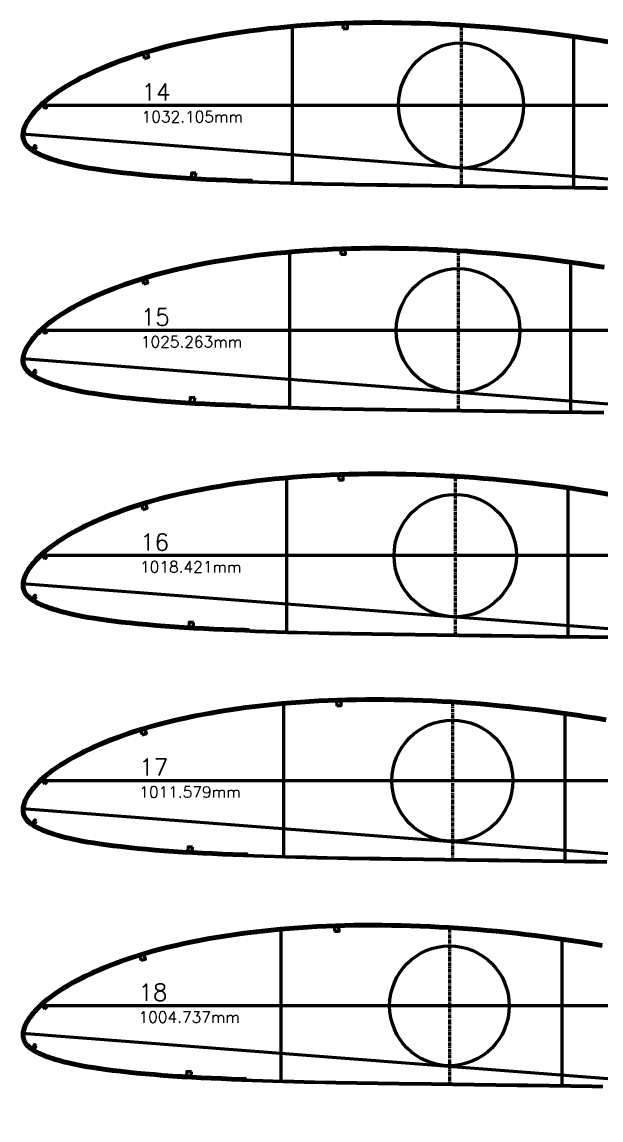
# Model space of a CAD drawing. Header units: metres. Extents: x -3 to 1074, y -15727 to -22.
# Drawn here: x -3 to 511, y -3801 to -2826 of the extents above; entities that cross this region are included whole.
import ezdxf
from ezdxf.enums import TextEntityAlignment as Align

# ---------------------------------------------------------------- set-up
doc = ezdxf.new("R2010")
doc.units = ezdxf.units.M
doc.linetypes.add('CENTER', pattern=[5.08, 3.175, -0.635, 0.635, -0.635])
for name, color, linetype, lineweight in [('FoilLayer', 7, 'Continuous', 50), ('StringerLayer', 7, 'Continuous', 50), ('SubLayer', 7, 'Continuous', 50), ('TextLayer', 7, 'Continuous', 50)]:
    doc.layers.add(name, color=color, linetype=linetype, lineweight=lineweight)
doc.styles.add('MSゴシック', font='romans')

msp = doc.modelspace()

# ---------------------------------------------------------------- linework, layer by layer
at = {"layer": 'FoilLayer'}
for points in [[(517.81, -2842.82), (509.03, -2841.41), (500.26, -2840.06), (491.48, -2838.76), (482.72, -2837.52), (473.96, -2836.34), (465.21, -2835.22), (456.46, -2834.16), (447.72, -2833.17), (438.97, -2832.23), (430.23, -2831.36), (421.49, -2830.56), (412.76, -2829.81), (404.02, -2829.14), (395.28, -2828.52), (386.53, -2827.97), (377.78, -2827.47), (369.04, -2827.04), (360.32, -2826.67), (351.6, -2826.37), (342.89, -2826.13), (334.2, -2825.96), (325.54, -2825.84), (316.91, -2825.8), (308.33, -2825.81), (299.8, -2825.9), (291.33, -2826.07), (282.88, -2826.33), (274.44, -2826.67), (266.01, -2827.08), (257.6, -2827.57), (249.21, -2828.13), (240.85, -2828.78), (232.52, -2829.49), (224.23, -2830.28), (215.99, -2831.15), (207.8, -2832.1), (199.67, -2833.13), (191.59, -2834.24), (183.58, -2835.42), (175.64, -2836.7), (167.76, -2838.06), (159.94, -2839.51), (152.21, -2841.01), (144.62, -2842.57), (137.18, -2844.21), (129.89, -2845.93), (122.74, -2847.73), (115.74, -2849.62), (108.88, -2851.6), (102.17, -2853.65), (95.62, -2855.77), (89.26, -2857.95), (83.09, -2860.18), (77.13, -2862.46), (71.4, -2864.76), (65.93, -2867.05), (60.74, -2869.34), (55.85, -2871.61), (51.25, -2873.86), (46.94, -2876.08), (42.9, -2878.26), (39.14, -2880.39), (35.64, -2882.47), (32.39, -2884.48), (29.38, -2886.44), (26.59, -2888.34), (24.01, -2890.19), (21.62, -2891.99), (19.41, -2893.74), (17.36, -2895.44), (15.45, -2897.09), (13.68, -2898.69), (12.04, -2900.25), (10.52, -2901.76), (9.11, -2903.24), (7.8, -2904.68), (6.58, -2906.08), (5.46, -2907.45), (4.41, -2908.79), (3.45, -2910.1), (2.56, -2911.39), (1.73, -2912.64), (0.96, -2913.86), (0.27, -2915.07), (-0.34, -2916.26), (-0.9, -2917.43), (-1.42, -2918.57), (-1.86, -2919.7), (-2.22, -2920.83), (-2.52, -2921.93), (-2.76, -2923.02), (-2.95, -2924.09), (-3.08, -2925.14), (-3.14, -2926.18), (-3.14, -2927.24), (-3.05, -2928.3), (-2.86, -2929.37), (-2.58, -2930.44), (-2.21, -2931.5), (-1.75, -2932.55), (-1.2, -2933.58), (-0.55, -2934.58), (0.19, -2935.56), (1.01, -2936.52), (1.92, -2937.45), (2.91, -2938.35), (3.98, -2939.23), (5.13, -2940.09), (6.37, -2940.92), (7.7, -2941.72), (9.12, -2942.51), (10.63, -2943.28), (12.24, -2944.04), (13.95, -2944.81), (15.77, -2945.58), (17.71, -2946.35), (19.78, -2947.13), (21.99, -2947.92), (24.36, -2948.7), (26.91, -2949.49), (29.65, -2950.28), (32.61, -2951.09), (35.81, -2951.92), (39.26, -2952.76), (43, -2953.62), (47.05, -2954.47), (51.44, -2955.32), (56.22, -2956.16), (61.41, -2957), (67.03, -2957.86), (73.06, -2958.72), (79.5, -2959.57), (86.36, -2960.38), (93.62, -2961.17), (101.24, -2961.94), (109.17, -2962.7), (117.33, -2963.42), (125.65, -2964.11), (134.11, -2964.73), (142.72, -2965.28), (151.52, -2965.78), (160.48, -2966.24), (169.57, -2966.68), (178.77, -2967.08), (188.09, -2967.46), (197.5, -2967.82), (206.96, -2968.17), (216.42, -2968.51), (225.87, -2968.82), (235.35, -2969.1), (244.88, -2969.35), (254.45, -2969.59), (264.04, -2969.82), (273.62, -2970.03), (283.19, -2970.22), (292.78, -2970.39), (302.41, -2970.53), (312.09, -2970.67), (321.79, -2970.81), (331.51, -2970.96), (341.24, -2971.1), (350.99, -2971.24), (360.77, -2971.37), (370.56, -2971.5), (380.35, -2971.64), (390.14, -2971.78), (399.93, -2971.92), (409.71, -2972.06), (419.49, -2972.19), (429.27, -2972.32), (439.06, -2972.45), (448.85, -2972.59), (458.64, -2972.73), (468.43, -2972.87), (478.21, -2973), (488, -2973.13), (497.78, -2973.25), (507.56, -2973.38), (517.32, -2973.51)], [(517.57, -2844.31), (508.8, -2842.89), (500.04, -2841.54), (491.27, -2840.24), (482.52, -2839), (473.77, -2837.82), (465.03, -2836.71), (456.29, -2835.65), (447.56, -2834.66), (438.82, -2833.73), (430.09, -2832.86), (421.37, -2832.05), (412.64, -2831.31), (403.92, -2830.63), (395.18, -2830.02), (386.44, -2829.46), (377.71, -2828.97), (368.98, -2828.54), (360.26, -2828.17), (351.56, -2827.87), (342.86, -2827.63), (334.18, -2827.46), (325.53, -2827.34), (316.91, -2827.3), (308.34, -2827.31), (299.83, -2827.4), (291.37, -2827.57), (282.94, -2827.83), (274.51, -2828.17), (266.09, -2828.58), (257.7, -2829.07), (249.33, -2829.63), (240.98, -2830.27), (232.66, -2830.99), (224.39, -2831.78), (216.16, -2832.64), (207.99, -2833.59), (199.87, -2834.62), (191.81, -2835.72), (183.82, -2836.9), (175.9, -2838.18), (168.03, -2839.54), (160.22, -2840.98), (152.51, -2842.48), (144.94, -2844.04), (137.52, -2845.67), (130.26, -2847.38), (123.14, -2849.18), (116.16, -2851.07), (109.32, -2853.03), (102.63, -2855.08), (96.11, -2857.19), (89.77, -2859.36), (83.62, -2861.58), (77.69, -2863.85), (71.98, -2866.14), (66.54, -2868.43), (61.38, -2870.7), (56.51, -2872.96), (51.93, -2875.19), (47.65, -2877.4), (43.64, -2879.56), (39.91, -2881.68), (36.43, -2883.74), (33.21, -2885.74), (30.22, -2887.68), (27.46, -2889.56), (24.91, -2891.38), (22.55, -2893.16), (20.37, -2894.9), (18.34, -2896.58), (16.46, -2898.2), (14.71, -2899.78), (13.1, -2901.31), (11.6, -2902.8), (10.22, -2904.25), (8.93, -2905.66), (7.74, -2907.04), (6.64, -2908.38), (5.62, -2909.68), (4.68, -2910.96), (3.81, -2912.22), (3, -2913.44), (2.26, -2914.6), (1.61, -2915.75), (1.01, -2916.91), (0.47, -2918.05), (-0.02, -2919.12), (-0.43, -2920.16), (-0.77, -2921.22), (-1.05, -2922.27), (-1.29, -2923.28), (-1.46, -2924.27), (-1.58, -2925.26), (-1.64, -2926.18), (-1.65, -2927.11), (-1.57, -2928.04), (-1.41, -2928.99), (-1.16, -2929.94), (-0.84, -2930.89), (-0.43, -2931.84), (0.06, -2932.76), (0.65, -2933.68), (1.32, -2934.58), (2.09, -2935.47), (2.93, -2936.34), (3.86, -2937.19), (4.87, -2938.03), (5.96, -2938.84), (7.14, -2939.63), (8.42, -2940.41), (9.8, -2941.17), (11.27, -2941.92), (12.85, -2942.67), (14.53, -2943.43), (16.33, -2944.18), (18.24, -2944.95), (20.28, -2945.72), (22.46, -2946.5), (24.8, -2947.27), (27.33, -2948.05), (30.05, -2948.83), (32.99, -2949.64), (36.16, -2950.46), (39.59, -2951.3), (43.3, -2952.15), (47.33, -2953), (51.7, -2953.84), (56.46, -2954.68), (61.64, -2955.52), (67.24, -2956.38), (73.25, -2957.24), (79.68, -2958.08), (86.52, -2958.89), (93.77, -2959.68), (101.39, -2960.45), (109.31, -2961.2), (117.45, -2961.93), (125.76, -2962.61), (134.2, -2963.23), (142.81, -2963.78), (151.6, -2964.28), (160.55, -2964.74), (169.63, -2965.18), (178.83, -2965.58), (188.15, -2965.96), (197.56, -2966.32), (200.72, -2966.44), (200.68, -2967.49), (206.97, -2967.72), (216.43, -2968.06), (225.89, -2968.37), (235.37, -2968.65), (244.89, -2968.9), (254.46, -2969.14), (264.05, -2969.37), (273.63, -2969.58), (283.2, -2969.77), (292.78, -2969.94), (302.42, -2970.08), (312.09, -2970.22), (321.79, -2970.36), (331.51, -2970.51), (341.24, -2970.65), (351, -2970.79), (360.78, -2970.92), (370.56, -2971.05), (380.35, -2971.19), (390.14, -2971.33), (399.93, -2971.47), (409.71, -2971.61), (419.49, -2971.74), (429.28, -2971.87), (439.07, -2972), (448.86, -2972.14), (458.65, -2972.28), (468.44, -2972.42), (478.22, -2972.55), (488.01, -2972.68), (497.79, -2972.8), (507.57, -2972.93), (517.33, -2973.06)], [(514.37, -3043.2), (505.66, -3041.8), (496.94, -3040.45), (488.23, -3039.16), (479.52, -3037.93), (470.82, -3036.76), (462.13, -3035.65), (453.43, -3034.6), (444.75, -3033.61), (436.06, -3032.68), (427.38, -3031.82), (418.7, -3031.02), (410.02, -3030.28), (401.34, -3029.61), (392.66, -3028.99), (383.97, -3028.44), (375.28, -3027.95), (366.6, -3027.52), (357.93, -3027.16), (349.27, -3026.86), (340.62, -3026.62), (331.99, -3026.45), (323.38, -3026.34), (314.81, -3026.29), (306.28, -3026.3), (297.82, -3026.39), (289.4, -3026.56), (281, -3026.82), (272.62, -3027.16), (264.24, -3027.57), (255.89, -3028.05), (247.56, -3028.61), (239.25, -3029.25), (230.98, -3029.96), (222.75, -3030.75), (214.56, -3031.61), (206.42, -3032.55), (198.34, -3033.57), (190.32, -3034.67), (182.36, -3035.85), (174.48, -3037.12), (166.65, -3038.47), (158.88, -3039.91), (151.2, -3041.4), (143.66, -3042.95), (136.27, -3044.58), (129.03, -3046.29), (121.93, -3048.08), (114.97, -3049.96), (108.16, -3051.92), (101.49, -3053.96), (94.99, -3056.06), (88.67, -3058.22), (82.54, -3060.45), (76.62, -3062.71), (70.93, -3064.99), (65.5, -3067.27), (60.34, -3069.54), (55.48, -3071.8), (50.91, -3074.03), (46.62, -3076.24), (42.62, -3078.4), (38.88, -3080.52), (35.41, -3082.58), (32.18, -3084.59), (29.18, -3086.53), (26.41, -3088.42), (23.85, -3090.25), (21.48, -3092.04), (19.28, -3093.78), (17.24, -3095.47), (15.35, -3097.11), (13.59, -3098.7), (11.96, -3100.25), (10.45, -3101.75), (9.05, -3103.22), (7.74, -3104.65), (6.54, -3106.04), (5.42, -3107.4), (4.38, -3108.73), (3.42, -3110.04), (2.54, -3111.31), (1.72, -3112.55), (0.95, -3113.77), (0.27, -3114.97), (-0.34, -3116.15), (-0.89, -3117.31), (-1.41, -3118.45), (-1.85, -3119.57), (-2.2, -3120.69), (-2.5, -3121.79), (-2.74, -3122.87), (-2.93, -3123.93), (-3.06, -3124.97), (-3.12, -3126.01), (-3.12, -3127.06), (-3.03, -3128.11), (-2.84, -3129.18), (-2.56, -3130.24), (-2.2, -3131.29), (-1.74, -3132.33), (-1.19, -3133.35), (-0.55, -3134.35), (0.19, -3135.33), (1.01, -3136.27), (1.91, -3137.2), (2.89, -3138.1), (3.95, -3138.97), (5.09, -3139.82), (6.33, -3140.65), (7.65, -3141.45), (9.06, -3142.22), (10.56, -3142.99), (12.16, -3143.75), (13.86, -3144.51), (15.66, -3145.27), (17.59, -3146.04), (19.64, -3146.82), (21.84, -3147.6), (24.2, -3148.38), (26.73, -3149.16), (29.46, -3149.95), (32.39, -3150.75), (35.57, -3151.57), (39, -3152.41), (42.71, -3153.26), (46.73, -3154.11), (51.1, -3154.95), (55.85, -3155.78), (61.01, -3156.63), (66.58, -3157.48), (72.57, -3158.33), (78.98, -3159.17), (85.79, -3159.98), (93, -3160.77), (100.57, -3161.53), (108.45, -3162.28), (116.55, -3163), (124.81, -3163.68), (133.22, -3164.3), (141.78, -3164.84), (150.52, -3165.34), (159.42, -3165.8), (168.44, -3166.24), (177.59, -3166.63), (186.85, -3167.01), (196.19, -3167.37), (205.58, -3167.72), (214.98, -3168.06), (224.38, -3168.37), (233.79, -3168.64), (243.26, -3168.89), (252.77, -3169.13), (262.29, -3169.35), (271.81, -3169.57), (281.31, -3169.76), (290.84, -3169.92), (300.4, -3170.06), (310.02, -3170.2), (319.65, -3170.34), (329.31, -3170.49), (338.98, -3170.63), (348.67, -3170.76), (358.38, -3170.89), (368.1, -3171.02), (377.82, -3171.16), (387.55, -3171.3), (397.27, -3171.45), (406.99, -3171.59), (416.71, -3171.72), (426.43, -3171.84), (436.15, -3171.97), (445.88, -3172.1), (455.6, -3172.25), (465.33, -3172.38), (475.04, -3172.52), (484.77, -3172.64), (494.48, -3172.76), (504.19, -3172.89), (513.89, -3173.02)], [(514.13, -3044.68), (505.43, -3043.28), (496.72, -3041.94), (488.02, -3040.65), (479.32, -3039.42), (470.63, -3038.25), (461.95, -3037.14), (453.26, -3036.09), (444.59, -3035.1), (435.91, -3034.18), (427.24, -3033.31), (418.57, -3032.51), (409.91, -3031.78), (401.24, -3031.1), (392.56, -3030.49), (383.88, -3029.94), (375.2, -3029.45), (366.53, -3029.02), (357.87, -3028.66), (349.23, -3028.36), (340.59, -3028.12), (331.97, -3027.95), (323.37, -3027.84), (314.81, -3027.79), (306.3, -3027.8), (297.85, -3027.89), (289.44, -3028.06), (281.06, -3028.32), (272.69, -3028.65), (264.33, -3029.06), (255.99, -3029.55), (247.67, -3030.11), (239.38, -3030.74), (231.12, -3031.45), (222.9, -3032.24), (214.73, -3033.1), (206.61, -3034.04), (198.55, -3035.06), (190.54, -3036.16), (182.6, -3037.33), (174.73, -3038.6), (166.92, -3039.95), (159.16, -3041.38), (151.5, -3042.87), (143.98, -3044.42), (136.61, -3046.04), (129.39, -3047.74), (122.32, -3049.53), (115.39, -3051.4), (108.6, -3053.35), (101.95, -3055.38), (95.47, -3057.48), (89.18, -3059.63), (83.07, -3061.85), (77.18, -3064.1), (71.51, -3066.37), (66.1, -3068.65), (60.97, -3070.91), (56.14, -3073.15), (51.59, -3075.36), (47.34, -3077.55), (43.36, -3079.71), (39.65, -3081.81), (36.2, -3083.86), (32.99, -3085.84), (30.03, -3087.77), (27.29, -3089.63), (24.75, -3091.45), (22.41, -3093.22), (20.24, -3094.94), (18.22, -3096.61), (16.36, -3098.22), (14.62, -3099.79), (13.02, -3101.31), (11.53, -3102.79), (10.16, -3104.23), (8.88, -3105.63), (7.7, -3107), (6.6, -3108.33), (5.59, -3109.62), (4.66, -3110.89), (3.79, -3112.14), (2.99, -3113.35), (2.26, -3114.51), (1.61, -3115.65), (1.02, -3116.8), (0.47, -3117.93), (-0.01, -3119), (-0.42, -3120.03), (-0.75, -3121.08), (-1.04, -3122.12), (-1.27, -3123.13), (-1.44, -3124.11), (-1.56, -3125.09), (-1.62, -3126), (-1.62, -3126.93), (-1.55, -3127.86), (-1.39, -3128.8), (-1.15, -3129.74), (-0.82, -3130.69), (-0.42, -3131.62), (0.07, -3132.54), (0.65, -3133.45), (1.32, -3134.34), (2.08, -3135.23), (2.92, -3136.09), (3.84, -3136.94), (4.84, -3137.77), (5.93, -3138.58), (7.1, -3139.36), (8.37, -3140.13), (9.74, -3140.89), (11.2, -3141.64), (12.77, -3142.38), (14.44, -3143.13), (16.22, -3143.88), (18.12, -3144.64), (20.15, -3145.41), (22.31, -3146.18), (24.64, -3146.95), (27.15, -3147.72), (29.85, -3148.5), (32.77, -3149.3), (35.92, -3150.12), (39.33, -3150.95), (43.02, -3151.79), (47.02, -3152.63), (51.36, -3153.47), (56.09, -3154.3), (61.23, -3155.14), (66.79, -3155.99), (72.77, -3156.85), (79.15, -3157.68), (85.95, -3158.49), (93.15, -3159.27), (100.71, -3160.04), (108.58, -3160.79), (116.67, -3161.51), (124.92, -3162.18), (133.31, -3162.8), (141.86, -3163.35), (150.59, -3163.84), (159.49, -3164.31), (168.51, -3164.74), (177.65, -3165.14), (186.9, -3165.51), (196.25, -3165.87), (199.39, -3165.99), (199.35, -3167.04), (205.6, -3167.27), (215, -3167.61), (224.39, -3167.92), (233.81, -3168.19), (243.27, -3168.44), (252.78, -3168.68), (262.3, -3168.9), (271.82, -3169.12), (281.32, -3169.31), (290.84, -3169.47), (300.41, -3169.61), (310.02, -3169.75), (319.66, -3169.89), (329.32, -3170.04), (338.98, -3170.18), (348.67, -3170.32), (358.39, -3170.44), (368.11, -3170.57), (377.83, -3170.71), (387.56, -3170.85), (397.28, -3171), (407, -3171.14), (416.71, -3171.27), (426.43, -3171.39), (436.16, -3171.52), (445.88, -3171.66), (455.61, -3171.8), (465.33, -3171.93), (475.05, -3172.07), (484.77, -3172.19), (494.49, -3172.31), (504.2, -3172.44), (513.9, -3172.57)], [(519.6, -3245.03), (510.94, -3243.58), (502.28, -3242.19), (493.62, -3240.85), (484.97, -3239.57), (476.32, -3238.34), (467.68, -3237.18), (459.04, -3236.08), (450.41, -3235.04), (441.78, -3234.05), (433.15, -3233.13), (424.53, -3232.27), (415.91, -3231.48), (407.29, -3230.74), (398.66, -3230.08), (390.04, -3229.47), (381.4, -3228.92), (372.77, -3228.43), (364.15, -3228.01), (355.54, -3227.64), (346.94, -3227.35), (338.35, -3227.11), (329.77, -3226.94), (321.22, -3226.83), (312.7, -3226.78), (304.24, -3226.8), (295.83, -3226.89), (287.46, -3227.05), (279.13, -3227.31), (270.8, -3227.64), (262.48, -3228.05), (254.18, -3228.53), (245.91, -3229.09), (237.66, -3229.72), (229.44, -3230.43), (221.26, -3231.21), (213.13, -3232.07), (205.05, -3233), (197.02, -3234.02), (189.05, -3235.11), (181.15, -3236.28), (173.31, -3237.54), (165.54, -3238.88), (157.82, -3240.31), (150.19, -3241.79), (142.7, -3243.33), (135.36, -3244.95), (128.17, -3246.65), (121.12, -3248.43), (114.21, -3250.29), (107.44, -3252.24), (100.82, -3254.26), (94.35, -3256.35), (88.07, -3258.5), (81.99, -3260.71), (76.11, -3262.96), (70.45, -3265.22), (65.06, -3267.49), (59.94, -3269.75), (55.11, -3271.99), (50.57, -3274.2), (46.31, -3276.39), (42.33, -3278.55), (38.62, -3280.65), (35.17, -3282.7), (31.96, -3284.69), (28.99, -3286.62), (26.24, -3288.49), (23.69, -3290.32), (21.34, -3292.1), (19.15, -3293.82), (17.13, -3295.5), (15.25, -3297.13), (13.5, -3298.71), (11.88, -3300.25), (10.38, -3301.74), (8.98, -3303.2), (7.69, -3304.62), (6.5, -3306), (5.38, -3307.36), (4.35, -3308.68), (3.4, -3309.97), (2.52, -3311.24), (1.71, -3312.47), (0.95, -3313.68), (0.27, -3314.87), (-0.33, -3316.05), (-0.89, -3317.2), (-1.4, -3318.33), (-1.83, -3319.44), (-2.19, -3320.55), (-2.48, -3321.64), (-2.73, -3322.71), (-2.91, -3323.77), (-3.04, -3324.81), (-3.1, -3325.83), (-3.1, -3326.88), (-3.01, -3327.93), (-2.82, -3328.98), (-2.55, -3330.03), (-2.18, -3331.08), (-1.73, -3332.11), (-1.18, -3333.13), (-0.54, -3334.12), (0.19, -3335.09), (1, -3336.03), (1.9, -3336.95), (2.87, -3337.84), (3.92, -3338.71), (5.06, -3339.56), (6.28, -3340.37), (7.59, -3341.17), (8.99, -3341.94), (10.49, -3342.7), (12.07, -3343.46), (13.76, -3344.21), (15.56, -3344.97), (17.47, -3345.74), (19.51, -3346.51), (21.7, -3347.28), (24.04, -3348.06), (26.55, -3348.83), (29.26, -3349.61), (32.18, -3350.41), (35.33, -3351.23), (38.74, -3352.06), (42.43, -3352.91), (46.42, -3353.75), (50.76, -3354.58), (55.48, -3355.41), (60.6, -3356.25), (66.14, -3357.1), (72.09, -3357.94), (78.45, -3358.78), (85.22, -3359.58), (92.38, -3360.36), (99.9, -3361.12), (107.73, -3361.86), (115.77, -3362.58), (123.98, -3363.26), (132.33, -3363.87), (140.83, -3364.41), (149.51, -3364.9), (158.35, -3365.36), (167.32, -3365.79), (176.4, -3366.19), (185.6, -3366.56), (194.88, -3366.92), (204.21, -3367.27), (213.55, -3367.6), (222.88, -3367.91), (232.23, -3368.18), (241.64, -3368.43), (251.08, -3368.66), (260.54, -3368.89), (269.99, -3369.1), (279.43, -3369.29), (288.9, -3369.45), (298.4, -3369.6), (307.95, -3369.73), (317.52, -3369.87), (327.11, -3370.02), (336.71, -3370.16), (346.34, -3370.29), (355.99, -3370.42), (365.64, -3370.55), (375.3, -3370.69), (384.96, -3370.83), (394.62, -3370.97), (404.27, -3371.11), (413.92, -3371.24), (423.58, -3371.36), (433.24, -3371.49), (442.9, -3371.62), (452.56, -3371.76), (462.22, -3371.9), (471.87, -3372.03), (481.53, -3372.16), (491.18, -3372.28), (500.83, -3372.4), (510.46, -3372.53), (520.09, -3372.67)], [(519.35, -3246.51), (510.7, -3245.06), (502.05, -3243.67), (493.4, -3242.33), (484.76, -3241.05), (476.12, -3239.83), (467.49, -3238.67), (458.86, -3237.57), (450.24, -3236.53), (441.62, -3235.54), (433, -3234.63), (424.39, -3233.77), (415.78, -3232.97), (407.17, -3232.24), (398.56, -3231.57), (389.94, -3230.96), (381.32, -3230.42), (372.7, -3229.93), (364.09, -3229.51), (355.49, -3229.14), (346.9, -3228.84), (338.32, -3228.61), (329.75, -3228.44), (321.21, -3228.33), (312.71, -3228.28), (304.26, -3228.3), (295.86, -3228.39), (287.51, -3228.55), (279.19, -3228.81), (270.87, -3229.14), (262.57, -3229.55), (254.28, -3230.03), (246.02, -3230.58), (237.78, -3231.21), (229.58, -3231.92), (221.42, -3232.7), (213.3, -3233.56), (205.23, -3234.49), (197.22, -3235.5), (189.27, -3236.59), (181.38, -3237.76), (173.57, -3239.02), (165.81, -3240.36), (158.1, -3241.78), (150.49, -3243.26), (143.02, -3244.8), (135.7, -3246.41), (128.53, -3248.1), (121.51, -3249.88), (114.62, -3251.73), (107.88, -3253.67), (101.28, -3255.69), (94.84, -3257.77), (88.59, -3259.91), (82.52, -3262.11), (76.66, -3264.35), (71.04, -3266.61), (65.66, -3268.86), (60.57, -3271.11), (55.77, -3273.33), (51.25, -3275.54), (47.03, -3277.71), (43.07, -3279.85), (39.39, -3281.94), (35.96, -3283.97), (32.78, -3285.95), (29.83, -3287.86), (27.11, -3289.71), (24.59, -3291.51), (22.27, -3293.27), (20.11, -3294.98), (18.11, -3296.64), (16.25, -3298.24), (14.53, -3299.8), (12.94, -3301.31), (11.46, -3302.78), (10.09, -3304.21), (8.83, -3305.6), (7.65, -3306.96), (6.57, -3308.28), (5.56, -3309.56), (4.64, -3310.82), (3.78, -3312.07), (2.98, -3313.27), (2.25, -3314.42), (1.6, -3315.55), (1.02, -3316.69), (0.48, -3317.82), (0, -3318.87), (-0.4, -3319.9), (-0.74, -3320.94), (-1.02, -3321.97), (-1.25, -3322.98), (-1.42, -3323.95), (-1.54, -3324.92), (-1.6, -3325.83), (-1.6, -3326.75), (-1.53, -3327.67), (-1.37, -3328.6), (-1.13, -3329.54), (-0.81, -3330.48), (-0.41, -3331.41), (0.08, -3332.32), (0.65, -3333.22), (1.32, -3334.11), (2.07, -3334.98), (2.91, -3335.84), (3.82, -3336.69), (4.82, -3337.51), (5.89, -3338.31), (7.06, -3339.09), (8.32, -3339.86), (9.68, -3340.61), (11.13, -3341.35), (12.69, -3342.09), (14.35, -3342.83), (16.12, -3343.58), (18, -3344.33), (20.02, -3345.1), (22.17, -3345.86), (24.48, -3346.62), (26.97, -3347.39), (29.66, -3348.17), (32.56, -3348.96), (35.69, -3349.77), (39.07, -3350.6), (42.73, -3351.44), (46.71, -3352.27), (51.02, -3353.1), (55.72, -3353.93), (60.83, -3354.77), (66.35, -3355.61), (72.28, -3356.46), (78.63, -3357.29), (85.38, -3358.09), (92.53, -3358.87), (100.04, -3359.63), (107.86, -3360.37), (115.89, -3361.09), (124.09, -3361.76), (132.43, -3362.37), (140.92, -3362.91), (149.59, -3363.41), (158.43, -3363.87), (167.38, -3364.3), (176.46, -3364.69), (185.66, -3365.06), (194.94, -3365.42), (198.06, -3365.54), (198.02, -3366.59), (204.23, -3366.82), (213.56, -3367.15), (222.89, -3367.46), (232.25, -3367.73), (241.65, -3367.98), (251.09, -3368.21), (260.55, -3368.44), (270, -3368.65), (279.44, -3368.84), (288.9, -3369), (298.41, -3369.15), (307.96, -3369.28), (317.53, -3369.42), (327.12, -3369.57), (336.72, -3369.71), (346.35, -3369.84), (355.99, -3369.97), (365.65, -3370.1), (375.31, -3370.24), (384.97, -3370.38), (394.63, -3370.52), (404.28, -3370.66), (413.93, -3370.79), (423.59, -3370.91), (433.25, -3371.04), (442.91, -3371.17), (452.57, -3371.31), (462.23, -3371.45), (471.88, -3371.58), (481.54, -3371.71), (491.19, -3371.83), (500.84, -3371.95), (510.47, -3372.08), (520.09, -3372.22)], [(516.11, -3445.4), (507.51, -3443.96), (498.91, -3442.58), (490.31, -3441.25), (481.71, -3439.97), (473.12, -3438.76), (464.54, -3437.6), (455.96, -3436.51), (447.38, -3435.47), (438.81, -3434.5), (430.24, -3433.58), (421.68, -3432.73), (413.11, -3431.94), (404.55, -3431.21), (395.99, -3430.55), (387.42, -3429.94), (378.84, -3429.4), (370.27, -3428.91), (361.7, -3428.49), (353.15, -3428.13), (344.61, -3427.83), (336.07, -3427.6), (327.56, -3427.43), (319.06, -3427.32), (310.6, -3427.27), (302.2, -3427.29), (293.84, -3427.38), (285.53, -3427.54), (277.25, -3427.8), (268.98, -3428.13), (260.72, -3428.53), (252.47, -3429.01), (244.25, -3429.56), (236.06, -3430.19), (227.9, -3430.89), (219.77, -3431.67), (211.7, -3432.52), (203.67, -3433.45), (195.69, -3434.46), (187.78, -3435.54), (179.93, -3436.71), (172.15, -3437.96), (164.42, -3439.3), (156.76, -3440.71), (149.18, -3442.18), (141.74, -3443.72), (134.45, -3445.32), (127.31, -3447.01), (120.3, -3448.77), (113.44, -3450.63), (106.72, -3452.56), (100.14, -3454.57), (93.72, -3456.65), (87.48, -3458.78), (81.44, -3460.97), (75.6, -3463.21), (69.98, -3465.46), (64.62, -3467.71), (59.54, -3469.95), (54.74, -3472.17), (50.23, -3474.38), (46, -3476.55), (42.05, -3478.69), (38.36, -3480.78), (34.93, -3482.82), (31.75, -3484.79), (28.79, -3486.71), (26.06, -3488.57), (23.53, -3490.38), (21.19, -3492.15), (19.02, -3493.87), (17.01, -3495.53), (15.14, -3497.15), (13.41, -3498.72), (11.8, -3500.24), (10.31, -3501.73), (8.92, -3503.18), (7.64, -3504.59), (6.45, -3505.96), (5.35, -3507.31), (4.32, -3508.62), (3.38, -3509.9), (2.51, -3511.16), (1.7, -3512.39), (0.94, -3513.58), (0.27, -3514.77), (-0.33, -3515.94), (-0.88, -3517.08), (-1.39, -3518.2), (-1.82, -3519.31), (-2.17, -3520.41), (-2.47, -3521.5), (-2.71, -3522.56), (-2.89, -3523.61), (-3.02, -3524.64), (-3.08, -3525.66), (-3.08, -3526.69), (-2.99, -3527.74), (-2.8, -3528.79), (-2.53, -3529.83), (-2.17, -3530.87), (-1.72, -3531.9), (-1.18, -3532.91), (-0.54, -3533.89), (0.18, -3534.85), (0.99, -3535.79), (1.88, -3536.7), (2.85, -3537.59), (3.9, -3538.45), (5.03, -3539.29), (6.24, -3540.1), (7.54, -3540.89), (8.93, -3541.66), (10.42, -3542.42), (11.99, -3543.17), (13.67, -3543.92), (15.46, -3544.67), (17.36, -3545.43), (19.38, -3546.2), (21.55, -3546.97), (23.87, -3547.73), (26.37, -3548.5), (29.06, -3549.28), (31.96, -3550.07), (35.09, -3550.89), (38.48, -3551.71), (42.14, -3552.55), (46.11, -3553.39), (50.42, -3554.22), (55.1, -3555.04), (60.19, -3555.87), (65.69, -3556.71), (71.6, -3557.56), (77.92, -3558.38), (84.64, -3559.18), (91.76, -3559.96), (99.23, -3560.71), (107, -3561.45), (114.99, -3562.16), (123.15, -3562.83), (131.44, -3563.44), (139.88, -3563.98), (148.51, -3564.47), (157.29, -3564.93), (166.2, -3565.35), (175.22, -3565.75), (184.35, -3566.11), (193.57, -3566.47), (202.84, -3566.82), (212.11, -3567.15), (221.38, -3567.45), (230.67, -3567.72), (240.01, -3567.97), (249.39, -3568.2), (258.79, -3568.43), (268.18, -3568.64), (277.56, -3568.83), (286.95, -3568.99), (296.4, -3569.13), (305.88, -3569.26), (315.39, -3569.4), (324.91, -3569.55), (334.45, -3569.69), (344.01, -3569.82), (353.6, -3569.95), (363.19, -3570.08), (372.78, -3570.21), (382.38, -3570.35), (391.97, -3570.49), (401.56, -3570.63), (411.14, -3570.76), (420.74, -3570.88), (430.33, -3571.01), (439.92, -3571.14), (449.52, -3571.28), (459.11, -3571.42), (468.7, -3571.55), (478.3, -3571.67), (487.88, -3571.79), (497.46, -3571.92), (507.03, -3572.05), (516.59, -3572.19)], [(515.86, -3446.88), (507.27, -3445.44), (498.68, -3444.06), (490.09, -3442.73), (481.5, -3441.46), (472.92, -3440.24), (464.35, -3439.09), (455.78, -3438), (447.21, -3436.96), (438.65, -3435.99), (430.09, -3435.08), (421.54, -3434.22), (412.99, -3433.43), (404.43, -3432.71), (395.88, -3432.04), (387.32, -3431.44), (378.76, -3430.9), (370.19, -3430.41), (361.64, -3429.99), (353.1, -3429.63), (344.57, -3429.33), (336.04, -3429.1), (327.54, -3428.93), (319.05, -3428.82), (310.61, -3428.77), (302.21, -3428.79), (293.87, -3428.88), (285.58, -3429.04), (277.31, -3429.29), (269.05, -3429.63), (260.8, -3430.03), (252.58, -3430.51), (244.37, -3431.06), (236.19, -3431.69), (228.04, -3432.39), (219.93, -3433.16), (211.87, -3434.01), (203.86, -3434.94), (195.9, -3435.95), (188, -3437.03), (180.17, -3438.19), (172.41, -3439.44), (164.7, -3440.77), (157.04, -3442.18), (149.49, -3443.65), (142.06, -3445.18), (134.79, -3446.78), (127.67, -3448.46), (120.69, -3450.22), (113.85, -3452.07), (107.15, -3454), (100.6, -3456), (94.21, -3458.06), (87.99, -3460.19), (81.97, -3462.38), (76.15, -3464.6), (70.56, -3466.84), (65.23, -3469.08), (60.17, -3471.31), (55.4, -3473.52), (50.92, -3475.71), (46.72, -3477.87), (42.79, -3479.99), (39.13, -3482.07), (35.72, -3484.09), (32.56, -3486.05), (29.64, -3487.95), (26.93, -3489.79), (24.44, -3491.58), (22.12, -3493.32), (19.98, -3495.02), (17.99, -3496.67), (16.15, -3498.26), (14.44, -3499.81), (12.86, -3501.31), (11.39, -3502.77), (10.03, -3504.18), (8.78, -3505.57), (7.61, -3506.92), (6.53, -3508.23), (5.53, -3509.51), (4.61, -3510.76), (3.76, -3511.99), (2.96, -3513.19), (2.24, -3514.33), (1.6, -3515.45), (1.02, -3516.59), (0.49, -3517.7), (0.01, -3518.75), (-0.39, -3519.77), (-0.73, -3520.8), (-1, -3521.83), (-1.23, -3522.82), (-1.4, -3523.79), (-1.52, -3524.76), (-1.58, -3525.66), (-1.58, -3526.57), (-1.51, -3527.48), (-1.35, -3528.41), (-1.11, -3529.34), (-0.79, -3530.27), (-0.39, -3531.19), (0.09, -3532.1), (0.66, -3532.99), (1.32, -3533.87), (2.07, -3534.74), (2.9, -3535.6), (3.8, -3536.43), (4.79, -3537.25), (5.86, -3538.04), (7.02, -3538.82), (8.27, -3539.58), (9.62, -3540.32), (11.06, -3541.06), (12.61, -3541.8), (14.25, -3542.53), (16.01, -3543.28), (17.89, -3544.03), (19.88, -3544.78), (22.02, -3545.54), (24.32, -3546.3), (26.79, -3547.06), (29.46, -3547.83), (32.34, -3548.62), (35.45, -3549.43), (38.81, -3550.25), (42.45, -3551.08), (46.39, -3551.91), (50.68, -3552.74), (55.34, -3553.56), (60.42, -3554.39), (65.9, -3555.23), (71.8, -3556.07), (78.1, -3556.89), (84.81, -3557.69), (91.91, -3558.46), (99.37, -3559.22), (107.13, -3559.96), (115.12, -3560.67), (123.26, -3561.34), (131.54, -3561.94), (139.97, -3562.48), (148.58, -3562.97), (157.36, -3563.43), (166.26, -3563.85), (175.28, -3564.25), (184.41, -3564.61), (193.63, -3564.97), (196.73, -3565.09), (196.69, -3566.14), (202.86, -3566.37), (212.13, -3566.7), (221.39, -3567), (230.69, -3567.27), (240.02, -3567.52), (249.4, -3567.75), (258.8, -3567.98), (268.19, -3568.19), (277.56, -3568.38), (286.96, -3568.54), (296.4, -3568.68), (305.89, -3568.81), (315.39, -3568.95), (324.92, -3569.1), (334.46, -3569.24), (344.02, -3569.37), (353.6, -3569.5), (363.19, -3569.63), (372.79, -3569.76), (382.38, -3569.9), (391.98, -3570.04), (401.56, -3570.18), (411.15, -3570.31), (420.74, -3570.43), (430.34, -3570.56), (439.93, -3570.69), (449.53, -3570.83), (459.12, -3570.97), (468.71, -3571.1), (478.3, -3571.22), (487.89, -3571.34), (497.47, -3571.47), (507.04, -3571.6), (516.6, -3571.74)], [(512.62, -3645.77), (504.07, -3644.34), (495.53, -3642.97), (486.99, -3641.64), (478.45, -3640.38), (469.92, -3639.17), (461.4, -3638.02), (452.87, -3636.94), (444.36, -3635.91), (435.84, -3634.94), (427.33, -3634.03), (418.82, -3633.18), (410.32, -3632.4), (401.81, -3631.68), (393.31, -3631.01), (384.79, -3630.42), (376.28, -3629.88), (367.76, -3629.39), (359.26, -3628.97), (350.76, -3628.62), (342.28, -3628.32), (333.8, -3628.09), (325.34, -3627.92), (316.9, -3627.81), (308.5, -3627.76), (300.15, -3627.78), (291.85, -3627.87), (283.6, -3628.03), (275.38, -3628.28), (267.16, -3628.61), (258.95, -3629.02), (250.77, -3629.49), (242.6, -3630.04), (234.46, -3630.66), (226.36, -3631.36), (218.29, -3632.13), (210.26, -3632.98), (202.29, -3633.9), (194.37, -3634.9), (186.51, -3635.98), (178.71, -3637.14), (170.98, -3638.38), (163.31, -3639.71), (155.7, -3641.11), (148.17, -3642.57), (140.78, -3644.1), (133.54, -3645.69), (126.44, -3647.36), (119.49, -3649.12), (112.67, -3650.96), (105.99, -3652.88), (99.46, -3654.88), (93.09, -3656.94), (86.89, -3659.06), (80.89, -3661.24), (75.08, -3663.46), (69.51, -3665.69), (64.18, -3667.93), (59.13, -3670.15), (54.37, -3672.36), (49.89, -3674.55), (45.69, -3676.71), (41.77, -3678.83), (38.1, -3680.91), (34.7, -3682.93), (31.53, -3684.89), (28.6, -3686.8), (25.88, -3688.65), (23.37, -3690.45), (21.05, -3692.2), (18.9, -3693.91), (16.9, -3695.56), (15.04, -3697.17), (13.32, -3698.73), (11.72, -3700.24), (10.24, -3701.72), (8.86, -3703.15), (7.59, -3704.56), (6.41, -3705.92), (5.31, -3707.26), (4.29, -3708.56), (3.36, -3709.84), (2.49, -3711.09), (1.68, -3712.3), (0.94, -3713.49), (0.27, -3714.67), (-0.33, -3715.83), (-0.88, -3716.97), (-1.38, -3718.08), (-1.81, -3719.18), (-2.16, -3720.27), (-2.45, -3721.35), (-2.69, -3722.41), (-2.87, -3723.45), (-3, -3724.47), (-3.06, -3725.49), (-3.06, -3726.51), (-2.97, -3727.55), (-2.78, -3728.59), (-2.51, -3729.63), (-2.15, -3730.66), (-1.7, -3731.68), (-1.17, -3732.69), (-0.54, -3733.67), (0.18, -3734.62), (0.99, -3735.55), (1.87, -3736.45), (2.83, -3737.33), (3.87, -3738.19), (4.99, -3739.03), (6.2, -3739.83), (7.49, -3740.62), (8.87, -3741.38), (10.35, -3742.13), (11.91, -3742.87), (13.58, -3743.62), (15.35, -3744.37), (17.24, -3745.12), (19.25, -3745.88), (21.4, -3746.65), (23.71, -3747.41), (26.19, -3748.18), (28.87, -3748.95), (31.75, -3749.74), (34.86, -3750.54), (38.22, -3751.36), (41.86, -3752.19), (45.8, -3753.02), (50.08, -3753.85), (54.73, -3754.67), (59.78, -3755.49), (65.25, -3756.33), (71.12, -3757.17), (77.4, -3757.99), (84.07, -3758.78), (91.14, -3759.55), (98.56, -3760.3), (106.28, -3761.03), (114.22, -3761.74), (122.32, -3762.41), (130.55, -3763.01), (138.94, -3763.55), (147.5, -3764.03), (156.23, -3764.49), (165.07, -3764.91), (174.03, -3765.3), (183.11, -3765.67), (192.27, -3766.02), (201.47, -3766.37), (210.68, -3766.7), (219.88, -3767), (229.11, -3767.27), (238.39, -3767.51), (247.7, -3767.74), (257.04, -3767.96), (266.36, -3768.17), (275.68, -3768.36), (285.01, -3768.52), (294.39, -3768.66), (303.81, -3768.79), (313.25, -3768.93), (322.72, -3769.08), (332.19, -3769.22), (341.69, -3769.35), (351.2, -3769.47), (360.73, -3769.6), (370.26, -3769.74), (379.79, -3769.87), (389.32, -3770.02), (398.84, -3770.15), (408.36, -3770.28), (417.89, -3770.4), (427.42, -3770.53), (436.95, -3770.66), (446.48, -3770.8), (456.01, -3770.93), (465.53, -3771.06), (475.06, -3771.19), (484.58, -3771.31), (494.1, -3771.43), (503.6, -3771.56), (513.1, -3771.7)], [(512.37, -3647.25), (503.84, -3645.82), (495.3, -3644.45), (486.77, -3643.13), (478.24, -3641.86), (469.72, -3640.66), (461.21, -3639.51), (452.69, -3638.43), (444.19, -3637.4), (435.68, -3636.43), (427.18, -3635.52), (418.69, -3634.68), (410.19, -3633.89), (401.7, -3633.17), (393.2, -3632.51), (384.7, -3631.91), (376.19, -3631.37), (367.69, -3630.89), (359.19, -3630.47), (350.71, -3630.12), (342.23, -3629.82), (333.77, -3629.59), (325.32, -3629.42), (316.9, -3629.31), (308.51, -3629.26), (300.17, -3629.28), (291.88, -3629.37), (283.65, -3629.53), (275.44, -3629.78), (267.23, -3630.11), (259.04, -3630.51), (250.87, -3630.99), (242.72, -3631.54), (234.59, -3632.16), (226.5, -3632.85), (218.44, -3633.62), (210.44, -3634.47), (202.48, -3635.39), (194.57, -3636.39), (186.73, -3637.46), (178.95, -3638.62), (171.24, -3639.86), (163.58, -3641.18), (155.98, -3642.58), (148.48, -3644.04), (141.11, -3645.56), (133.89, -3647.15), (126.81, -3648.82), (119.88, -3650.57), (113.09, -3652.4), (106.43, -3654.32), (99.92, -3656.3), (93.57, -3658.36), (87.4, -3660.47), (81.42, -3662.64), (75.64, -3664.85), (70.09, -3667.07), (64.79, -3669.3), (59.76, -3671.51), (55.03, -3673.71), (50.58, -3675.88), (46.4, -3678.03), (42.51, -3680.14), (38.87, -3682.2), (35.49, -3684.21), (32.35, -3686.15), (29.44, -3688.04), (26.76, -3689.87), (24.28, -3691.64), (21.98, -3693.38), (19.85, -3695.06), (17.88, -3696.7), (16.05, -3698.28), (14.35, -3699.82), (12.78, -3701.31), (11.32, -3702.75), (9.97, -3704.16), (8.72, -3705.54), (7.57, -3706.88), (6.49, -3708.18), (5.5, -3709.45), (4.59, -3710.69), (3.74, -3711.91), (2.95, -3713.1), (2.24, -3714.24), (1.6, -3715.35), (1.02, -3716.48), (0.49, -3717.59), (0.02, -3718.63), (-0.38, -3719.64), (-0.71, -3720.67), (-0.99, -3721.68), (-1.21, -3722.67), (-1.38, -3723.63), (-1.5, -3724.59), (-1.56, -3725.48), (-1.56, -3726.38), (-1.49, -3727.29), (-1.33, -3728.21), (-1.1, -3729.14), (-0.78, -3730.06), (-0.38, -3730.97), (0.09, -3731.87), (0.66, -3732.76), (1.32, -3733.64), (2.06, -3734.5), (2.88, -3735.35), (3.79, -3736.18), (4.76, -3736.99), (5.83, -3737.78), (6.98, -3738.55), (8.22, -3739.3), (9.56, -3740.04), (10.99, -3740.77), (12.53, -3741.51), (14.16, -3742.24), (15.91, -3742.98), (17.77, -3743.72), (19.75, -3744.47), (21.87, -3745.22), (24.15, -3745.98), (26.61, -3746.73), (29.26, -3747.5), (32.12, -3748.28), (35.21, -3749.08), (38.55, -3749.9), (42.16, -3750.73), (46.08, -3751.55), (50.34, -3752.37), (54.97, -3753.19), (60.01, -3754.01), (65.46, -3754.84), (71.31, -3755.68), (77.57, -3756.5), (84.23, -3757.29), (91.29, -3758.06), (98.7, -3758.81), (106.41, -3759.54), (114.34, -3760.25), (122.43, -3760.91), (130.65, -3761.51), (139.02, -3762.05), (147.58, -3762.53), (156.3, -3762.99), (165.14, -3763.41), (174.09, -3763.8), (183.16, -3764.17), (192.32, -3764.52), (195.39, -3764.64), (195.36, -3765.69), (201.48, -3765.92), (210.69, -3766.25), (219.9, -3766.55), (229.13, -3766.82), (238.4, -3767.06), (247.72, -3767.29), (257.05, -3767.51), (266.37, -3767.72), (275.69, -3767.91), (285.02, -3768.07), (294.4, -3768.21), (303.82, -3768.34), (313.26, -3768.48), (322.72, -3768.63), (332.2, -3768.77), (341.69, -3768.9), (351.21, -3769.02), (360.74, -3769.15), (370.27, -3769.29), (379.8, -3769.42), (389.33, -3769.57), (398.85, -3769.7), (408.37, -3769.83), (417.9, -3769.95), (427.43, -3770.08), (436.95, -3770.21), (446.49, -3770.35), (456.02, -3770.48), (465.54, -3770.61), (475.07, -3770.74), (484.59, -3770.86), (494.11, -3770.98), (503.61, -3771.11), (513.11, -3771.25)]]:
    msp.add_lwpolyline(points, dxfattribs=at)
at = {"layer": 'StringerLayer'}
for points in [[(282.19, -2831.85), (286.19, -2831.73), (286.06, -2827.73), (282.07, -2827.86), (282.19, -2831.85)], [(105.72, -2858.31), (109.55, -2857.15), (108.38, -2853.32), (104.55, -2854.49), (105.72, -2858.31)], [(17.49, -2902.66), (18.98, -2901.32), (16.29, -2898.35), (14.81, -2899.7), (17.49, -2902.66)], [(9.96, -2936.71), (8.3, -2935.59), (6.08, -2938.92), (7.74, -2940.03), (9.96, -2936.71)], [(151.39, -2960.26), (147.39, -2960.03), (147.17, -2964.03), (151.16, -2964.25), (151.39, -2960.26)], [(280.3, -3032.34), (284.3, -3032.22), (284.18, -3028.22), (280.18, -3028.35), (280.3, -3032.34)], [(105.02, -3058.63), (108.85, -3057.46), (107.68, -3053.63), (103.85, -3054.8), (105.02, -3058.63)], [(17.4, -3102.68), (18.88, -3101.33), (16.2, -3098.37), (14.71, -3099.71), (17.4, -3102.68)], [(9.92, -3136.44), (8.26, -3135.32), (6.04, -3138.65), (7.7, -3139.76), (9.92, -3136.44)], [(150.4, -3159.82), (146.4, -3159.6), (146.18, -3163.59), (150.17, -3163.82), (150.4, -3159.82)], [(278.42, -3232.83), (282.42, -3232.71), (282.3, -3228.71), (278.3, -3228.83), (278.42, -3232.83)], [(104.32, -3258.94), (108.14, -3257.78), (106.97, -3253.95), (103.15, -3255.12), (104.32, -3258.94)], [(17.3, -3302.69), (18.78, -3301.35), (16.1, -3298.38), (14.62, -3299.72), (17.3, -3302.69)], [(9.88, -3336.17), (8.22, -3335.05), (6, -3338.38), (7.66, -3339.49), (9.88, -3336.17)], [(149.41, -3359.39), (145.42, -3359.16), (145.19, -3363.16), (149.18, -3363.38), (149.41, -3359.39)], [(276.54, -3433.32), (280.54, -3433.2), (280.42, -3429.2), (276.42, -3429.32), (276.54, -3433.32)], [(103.61, -3459.26), (107.44, -3458.09), (106.27, -3454.26), (102.45, -3455.43), (103.61, -3459.26)], [(17.2, -3502.7), (18.69, -3501.36), (16, -3498.4), (14.52, -3499.74), (17.2, -3502.7)], [(9.84, -3535.9), (8.18, -3534.78), (5.96, -3538.11), (7.62, -3539.22), (9.84, -3535.9)], [(148.42, -3558.95), (144.43, -3558.73), (144.2, -3562.72), (148.2, -3562.95), (148.42, -3558.95)], [(274.66, -3633.81), (278.65, -3633.69), (278.53, -3629.69), (274.53, -3629.81), (274.66, -3633.81)], [(102.91, -3659.57), (106.74, -3658.41), (105.57, -3654.58), (101.74, -3655.75), (102.91, -3659.57)], [(17.11, -3702.72), (18.59, -3701.37), (15.91, -3698.41), (14.42, -3699.75), (17.11, -3702.72)], [(9.8, -3735.63), (8.14, -3734.51), (5.92, -3737.84), (7.58, -3738.95), (9.8, -3735.63)], [(147.43, -3758.52), (143.44, -3758.29), (143.21, -3762.29), (147.21, -3762.51), (147.43, -3758.52)]]:
    msp.add_lwpolyline(points, dxfattribs=at)
at = {"layer": 'SubLayer', "linetype": 'CENTER'}
for p, q in [((387.04, -2829.5), (387.04, -2971.28)), ((384.47, -3029.98), (384.47, -3170.81)), ((381.91, -3230.46), (381.91, -3370.33)), ((379.34, -3430.93), (379.34, -3569.86)), ((376.78, -3631.41), (376.78, -3769.38))]:
    msp.add_line(p, q, dxfattribs=at)
at = {"layer": 'SubLayer'}
for p, q in [((237.04, -2830.61), (237.04, -2968.69)), ((487.04, -2839.64), (487.04, -2972.66)), ((739.45, -2900), (14.48, -2900)), ((-3.07, -2925.08), (1025.99, -3004.26)), ((234.47, -3031.16), (234.47, -3168.21)), ((484.47, -3040.15), (484.47, -3172.19)), ((734.51, -3100), (14.4, -3100)), ((-3.05, -3124.91), (1019.19, -3203.57)), ((231.91, -3231.72), (231.91, -3367.72)), ((481.91, -3240.65), (481.91, -3371.71)), ((729.58, -3300), (14.32, -3300)), ((-3.03, -3324.74), (1012.39, -3402.88)), ((229.34, -3432.28), (229.34, -3567.23)), ((479.34, -3441.15), (479.34, -3571.24)), ((724.65, -3500), (14.24, -3500)), ((-3.01, -3524.58), (1005.59, -3602.18)), ((226.78, -3632.83), (226.78, -3766.75)), ((476.78, -3641.66), (476.78, -3770.76)), ((719.71, -3700), (14.16, -3700)), ((-2.99, -3724.41), (998.78, -3801.49))]:
    msp.add_line(p, q, dxfattribs=at)
for centre, major_axis, ratio in [((387.04, -2900), (0, 55.65), 0.998358), ((384.47, -3100), (0, 55.03), 0.998569), ((381.91, -3300), (0, 54.42), 0.998784), ((379.34, -3500), (0, 53.81), 0.999005), ((376.78, -3700), (0, 53.2), 0.99923)]:
    msp.add_ellipse(centre, major_axis=major_axis, ratio=ratio, dxfattribs=at)

# ---------------------------------------------------------------- texts
at = {"layer": 'TextLayer', "style": 'MSゴシック'}
for s, p in [('14', (103.21, -2900)), ('15', (102.53, -3100)), ('16', (101.84, -3300)), ('17', (101.16, -3500)), ('18', (100.47, -3700))]:
    msp.add_text(s, height=15, dxfattribs=at).set_placement(p, align=Align.BOTTOM_LEFT)
for s, p in [('1032.105mm', (103.21, -2905)), ('1025.263mm', (102.53, -3105)), ('1018.421mm', (101.84, -3305)), ('1011.579mm', (101.16, -3505)), ('1004.737mm', (100.47, -3705))]:
    msp.add_text(s, height=10, dxfattribs=at).set_placement(p, align=Align.TOP_LEFT)

doc.saveas('drawing.dxf')
